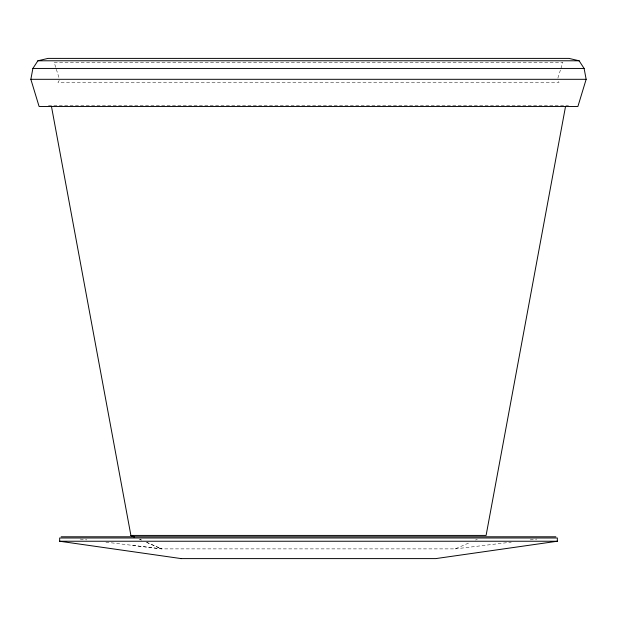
<?xml version="1.0" encoding="UTF-8"?>
<svg xmlns="http://www.w3.org/2000/svg" width="617" height="617" viewBox="0 0 617 617"><rect width="100%" height="100%" fill="white"/><g stroke="black" fill="none" stroke-linecap="round" stroke-linejoin="round"><path stroke-width="0.46" stroke-dasharray="3.08 2.31" d="M557.876 78.104L560.645 69.305M560.922 68.425L562.866 62.263L54.134 62.263L56.078 68.425M59.247 80.488L57.959 82.362L559.041 82.362L557.753 80.488M132.601 545.382L161.322 548.883L455.277 548.883L470.247 542.351M475.53 540.045L477.288 539.273M455.277 548.883L511.246 542.158M530.219 539.875L536.867 539.073M48.473 105.692L568.527 105.692M80.21 539.081L86.881 539.883M105.931 542.173L161.723 548.883L146.723 542.335M139.666 539.25L141.432 540.022M139.565 539.25L141.308 540.022M146.53 542.335L161.322 548.883M56.355 69.305L59.124 78.104"/><path stroke-width="0.93" d="M565.542 106.402L486.096 535.425L130.904 535.425L51.458 106.402M30.85 79.308L32.886 68.448L37.876 60.79L48.01 58.399L568.99 58.399L579.124 60.79L584.114 68.448L586.15 79.308L577.905 106.479L39.095 106.479L30.85 79.308L586.15 79.308M181.228 558.601L59.656 541.24L59.656 537.985L557.344 537.985L557.344 541.24L435.772 558.601L180.55 558.601M37.876 60.79L579.124 60.79M32.886 68.448L584.114 68.448M61.16 536.79L555.84 536.79M59.656 541.24L557.344 541.24M134.367 536.937L130.904 535.425L134.344 536.937"/></g></svg>
